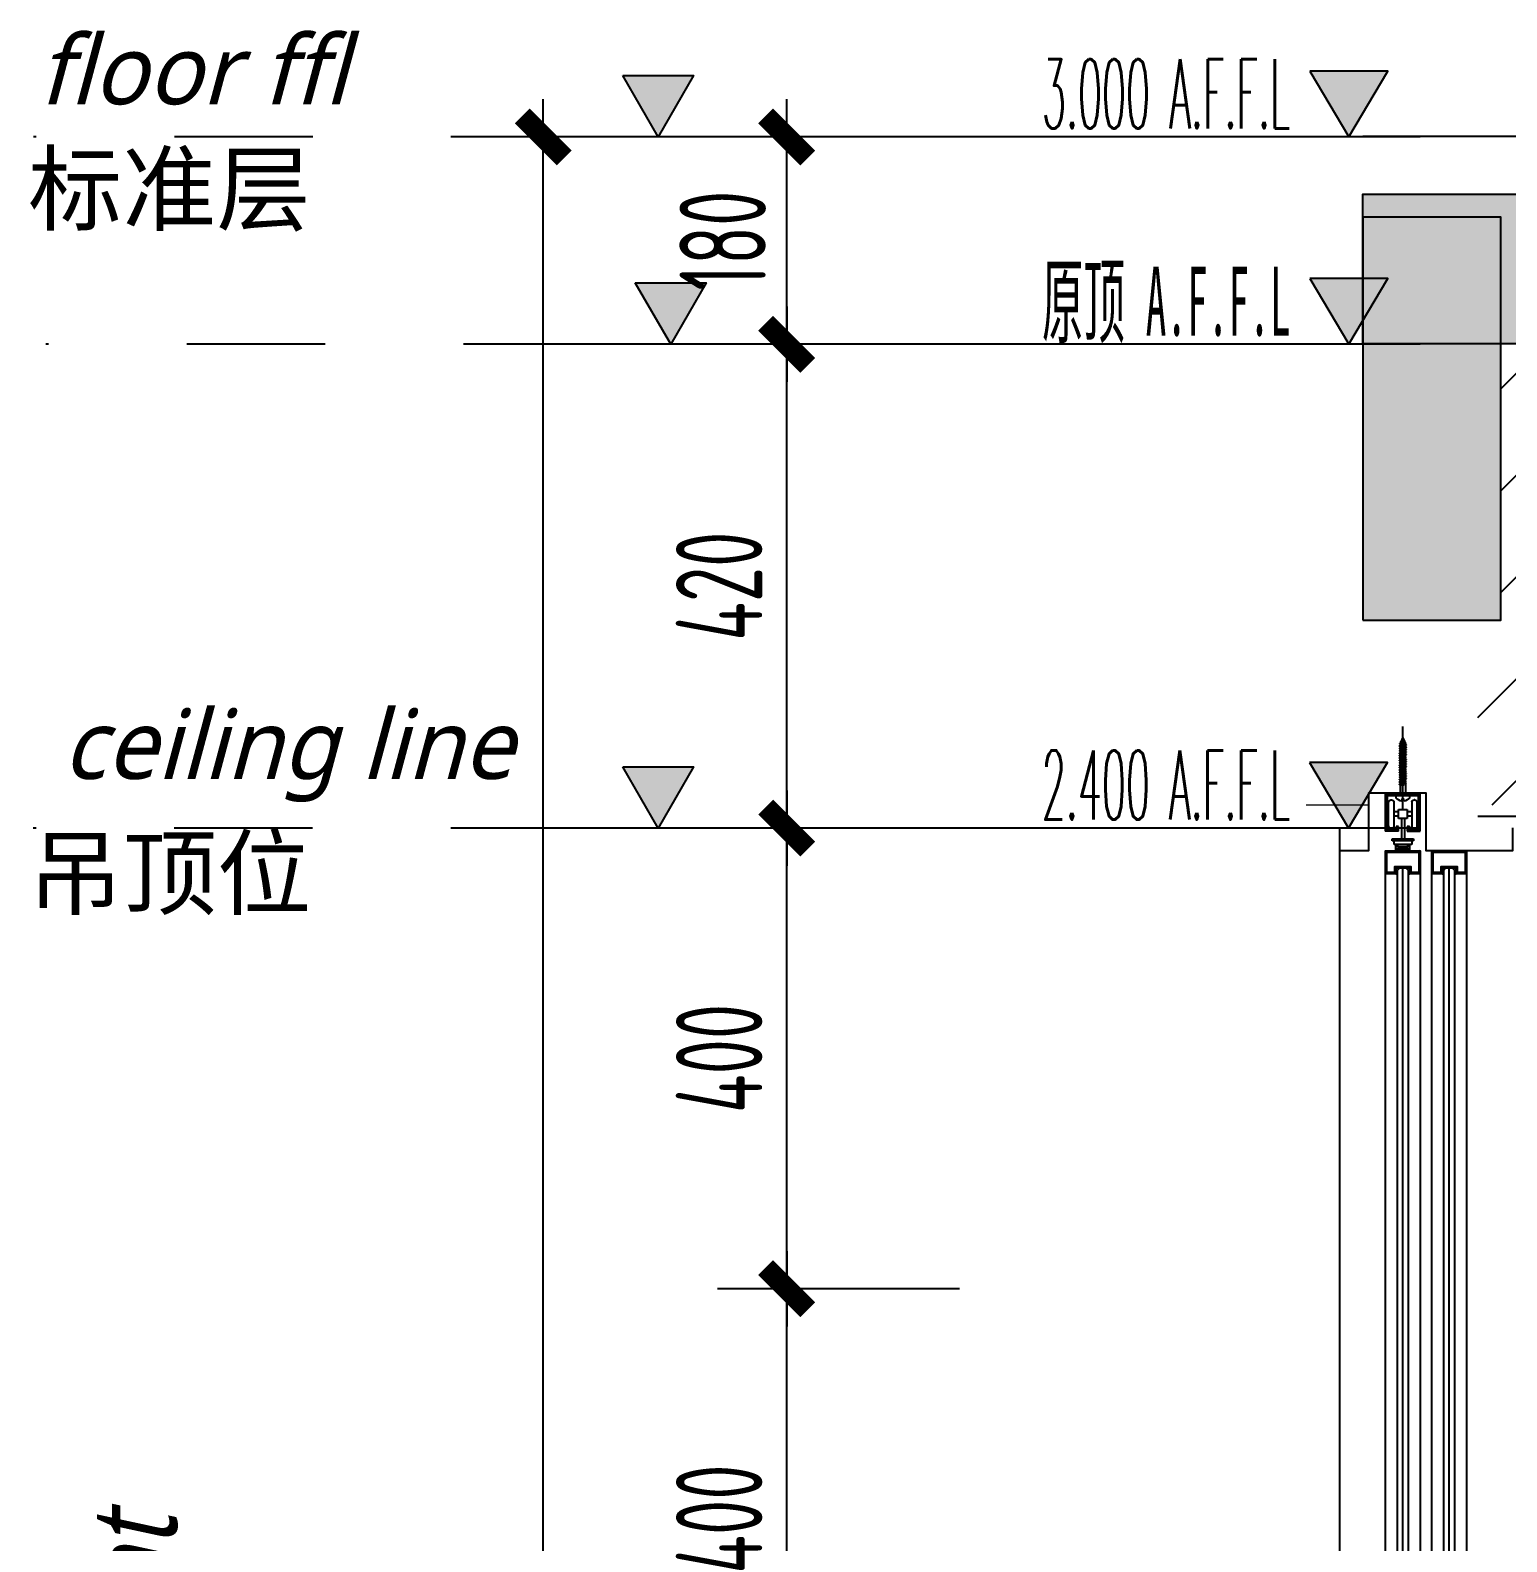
# Model space of a CAD drawing. Header units: inches. Extents: x 96003 to 270950, y -80202 to 65998.
# Drawn here: x 169112 to 170394, y 44406 to 45719 of the extents above; entities that cross this region are included whole.
import ezdxf
from ezdxf.enums import TextEntityAlignment as Align

# ---------------------------------------------------------------- set-up
doc = ezdxf.new("R2010")
doc.units = ezdxf.units.IN
doc.header["$LTSCALE"] = 10
doc.header["$MEASUREMENT"] = 0
doc.linetypes.add('HIDDEN2', pattern=[0.1875, 0.125, -0.0625])
doc.linetypes.add('M-CENTER', pattern=[1.8, 1.2, -0.2, 0.2, -0.2])
for name, color, linetype in [('01', 200, 'Continuous'), ('7.14-EL-DL-细', 8, 'Continuous'), ('ED-文字说明', 50, 'Continuous'), ('ED-造型尺寸', 44, 'Continuous'), ('EL-DIM', 50, 'Continuous'), ('EL-天花轮廓线', 100, 'Continuous'), ('FC-地面造型', 136, 'Continuous'), ('FF-FINISH【完成面】', 20, 'Continuous'), ('SBEI', 1, 'Continuous')]:
    doc.layers.add(name, color=color, linetype=linetype)
doc.layers.add('F-2', color=145, linetype='Continuous', lineweight=0)
doc.styles.add('-宋体', font='')
doc.styles.add('CCD_DIM', font='archs.shx', dxfattribs={"width": 0.7})
doc.styles.add('hz', font='simplex', dxfattribs={"width": 0.7, "bigfont": 'hztxt'})
doc.styles.add('LUCIDIA', font='')
doc.styles.add('RomanS', font='romans.shx', dxfattribs={"width": 0.9})
doc.styles.add('st', font='')
doc.styles.get('-宋体').set_extended_font_data('SimSun')
doc.styles.get('LUCIDIA').set_extended_font_data('Lucida Sans', italic=True)
doc.styles.get('st').set_extended_font_data('SimSun')
doc.linetypes.add('ZIGZAG', pattern='A,0.00254,-5.08,[131,ltypeshp.shx,S=5.08,R=0,X=-5.08,Y=0],-10.16,[131,ltypeshp.shx,S=5.08,R=180,X=5.08,Y=0],-5.08', length=20.32254)
doc.dimstyles.new('Matrix_30内', dxfattribs={"dimscale": 30, "dimtxt": 2.5, "dimasz": 1, "dimexe": 2, "dimexo": 1.5, "dimgap": 0.6, "dimtad": 1, "dimdec": 0, "dimrnd": 1, "dimzin": 12, "dimdsep": 46, "dimtxsty": 'CCD_DIM', "dimblk": 'CCD_Dimension_Tick', "dimcen": 0.125, "dimclrd": 44, "dimclre": 44, "dimclrt": 50, "dimadec": 0, "dimazin": 0, "dimtfac": 1, "dimtdec": 0, "dimtix": 1, "dimtmove": 2, "dimatfit": 3, "dimldrblk": 'CCD_Leader_Dot', "dimfxl": 5, "dimfxlon": 1, "dimtvp": 1, "dimtolj": 1, "dimtzin": 0, "dimarcsym": 0})

# ---------------------------------------------------------------- blocks, each defined once
blk = doc.blocks.new('CCD_Dimension_Tick')
at = {"color": 0, "linetype": 'ByBlock'}
for p, q in [((-1.091, 0), (0, 0)), ((0, 0), (1.091, 0))]:
    blk.add_line(p, q, dxfattribs=at)
at = {"color": 0, "linetype": 'Continuous', "const_width": 0.608}
blk.add_lwpolyline([(-0.61, -0.61), (0.61, 0.61)], dxfattribs=at)
blk = doc.blocks.new('*D859')
at = {"layer": 'Defpoints', "color": 0, "linetype": 'ByBlock', "transparency": 16777216}
for p in [(129143.5, -105238.4), (129323.5, -105238.4), (129293.5, -105418.5)]:
    blk.add_point(p, dxfattribs=at)
at = {"layer": 'EL-天花轮廓线', "color": 44, "lineweight": -2, "transparency": 16777216}
for p, q in [((129278.5, -105238.4), (129083.5, -105238.4)), ((129143.5, -105388.5), (129143.5, -105268.4)), ((129248.5, -105418.5), (129083.5, -105418.5))]:
    blk.add_line(p, q, dxfattribs=at)
at = {"layer": 'EL-天花轮廓线', "color": 44, "linetype": 'ByBlock', "lineweight": -2, "transparency": 16777216, "xscale": 30, "yscale": 30, "zscale": 30}
for p, rotation in [((129143.5, -105238.4), 90), ((129143.5, -105418.5), 270)]:
    blk.add_blockref('CCD_Dimension_Tick', p, dxfattribs=dict(at, rotation=rotation))
at = {"layer": 'EL-天花轮廓线', "color": 50, "linetype": 'ByBlock', "transparency": 16777216, "insert": (129088, -105328.5), "char_height": 75, "attachment_point": 5, "rotation": 90, "style": 'CCD_DIM'}
blk.add_mtext('\\A1;180', dxfattribs=at)
blk = doc.blocks.new('CCD_Leader_Dot')
at = {"color": 0, "linetype": 'ByBlock'}
blk.add_line((-5, 0), (-10, 0), dxfattribs=at)
at = {"color": 0, "linetype": 'ByBlock', "const_width": 5}
blk.add_lwpolyline([(-2.5, 0, 1), (2.5, 0, 1)], format="xyb", close=True, dxfattribs=at)
blk = doc.blocks.new('*D860')
at = {"layer": 'Defpoints', "color": 0, "linetype": 'ByBlock', "transparency": 16777216}
for p in [(128932.2, -105238.4), (129323.5, -105238.4), (129323.5, -108238.5)]:
    blk.add_point(p, dxfattribs=at)
at = {"layer": 'EL-天花轮廓线', "color": 44, "lineweight": -2, "transparency": 16777216}
for p, q in [((129082.2, -105238.4), (128872.2, -105238.4)), ((128932.2, -108208.5), (128932.2, -105268.4)), ((129082.2, -108238.5), (128872.2, -108238.5))]:
    blk.add_line(p, q, dxfattribs=at)
at = {"layer": 'EL-天花轮廓线', "color": 44, "linetype": 'ByBlock', "lineweight": -2, "transparency": 16777216, "xscale": 30, "yscale": 30, "zscale": 30}
for p, rotation in [((128932.2, -105238.4), 90), ((128932.2, -108238.5), 270)]:
    blk.add_blockref('CCD_Dimension_Tick', p, dxfattribs=dict(at, rotation=rotation))
at = {"layer": 'EL-天花轮廓线', "color": 50, "linetype": 'ByBlock', "transparency": 16777216, "insert": (128876.7, -106738.5), "char_height": 75, "attachment_point": 5, "rotation": 90, "style": 'CCD_DIM'}
blk.add_mtext('\\A1;3000', dxfattribs=at)
blk = doc.blocks.new('ELEVATION')
blk.add_hatch(color=256).paths.add_polyline_path([(4.167, 2.475), (2.698, 0), (1.229, 2.475)])
blk.add_line((0, 0), (14.673, 0))
blk.add_lwpolyline([(4.167, 2.475), (2.698, 0), (1.229, 2.475)], close=True)
at = {"style": 'hz', "width": 0.444477}
blk.add_attdef('ELEV', text='', height=2.5, dxfattribs=at).set_placement((4.892, 0.323), (14.257, 0.323), align=Align.FIT)
blk = doc.blocks.new('A$C2E6F40A5')
blk.add_hatch(color=256).paths.add_polyline_path([(40, 69.3), (-40, 69.3), (0, 0)])
at = {"color": 0}
blk.add_lwpolyline([(40, 69.3), (-40, 69.3), (0, 0), (40, 69.3)], dxfattribs=at)
blk = doc.blocks.new('20150428.1023048')
at = {"layer": 'ED-造型尺寸', "color": 250, "linetype": 'M-CENTER', "ltscale": 2}
blk.add_line((21.193, 0, 0), (-14.89, 0, 0), dxfattribs=at)
at = {"layer": 'ED-造型尺寸', "xscale": -0.0256, "yscale": 0.0256, "zscale": 0.0256}
blk.add_blockref('A$C2E6F40A5', (3.193, 0, 0), dxfattribs=at)
blk = doc.blocks.new('*D861')
at = {"layer": 'Defpoints', "color": 0, "linetype": 'ByBlock', "transparency": 16777216}
for p in [(129143.5, -105418.5), (129993.6, -105418.5), (129323.5, -105838.7, 0)]:
    blk.add_point(p, dxfattribs=at)
at = {"layer": 'EL-天花轮廓线', "color": 44, "lineweight": -2, "transparency": 16777216}
for p, q in [((129293.5, -105418.5), (129083.5, -105418.5)), ((129143.5, -105808.7), (129143.5, -105448.5)), ((129278.5, -105838.7), (129083.5, -105838.7))]:
    blk.add_line(p, q, dxfattribs=at)
at = {"layer": 'EL-天花轮廓线', "color": 44, "linetype": 'ByBlock', "lineweight": -2, "transparency": 16777216, "xscale": 30, "yscale": 30, "zscale": 30}
for p, rotation in [((129143.5, -105418.5), 90), ((129143.5, -105838.7), 270)]:
    blk.add_blockref('CCD_Dimension_Tick', p, dxfattribs=dict(at, rotation=rotation))
at = {"layer": 'EL-天花轮廓线', "color": 50, "linetype": 'ByBlock', "transparency": 16777216, "insert": (129084.9, -105628.6), "char_height": 75, "attachment_point": 5, "rotation": 90, "style": 'CCD_DIM'}
blk.add_mtext('\\A1;420', dxfattribs=at)
blk = doc.blocks.new('*D866')
at = {"layer": 'Defpoints', "color": 0, "linetype": 'ByBlock', "transparency": 16777216}
for p in [(129143.5, -106238.7), (129923.6, -106238.7, 0), (129923.6, -106638.7)]:
    blk.add_point(p, dxfattribs=at)
at = {"layer": 'EL-天花轮廓线', "color": 44, "lineweight": -2, "transparency": 16777216}
for p, q in [((129293.5, -106238.7), (129083.5, -106238.7)), ((129143.5, -106608.7), (129143.5, -106268.7)), ((129293.5, -106638.7), (129083.5, -106638.7))]:
    blk.add_line(p, q, dxfattribs=at)
at = {"layer": 'EL-天花轮廓线', "color": 44, "linetype": 'ByBlock', "lineweight": -2, "transparency": 16777216, "xscale": 30, "yscale": 30, "zscale": 30}
for p, rotation in [((129143.5, -106238.7), 90), ((129143.5, -106638.7), 270)]:
    blk.add_blockref('CCD_Dimension_Tick', p, dxfattribs=dict(at, rotation=rotation))
at = {"layer": 'EL-天花轮廓线', "color": 50, "linetype": 'ByBlock', "transparency": 16777216, "insert": (129084.9, -106438.7), "char_height": 75, "attachment_point": 5, "rotation": 90, "style": 'CCD_DIM'}
blk.add_mtext('\\A1;400', dxfattribs=at)
blk = doc.blocks.new('*D867')
at = {"layer": 'Defpoints', "color": 0, "linetype": 'ByBlock', "transparency": 16777216}
for p in [(129143.5, -105838.7), (129323.5, -105838.7, 0), (129923.6, -106238.7, 0)]:
    blk.add_point(p, dxfattribs=at)
at = {"layer": 'EL-天花轮廓线', "color": 44, "lineweight": -2, "transparency": 16777216}
for p, q in [((129278.5, -105838.7), (129083.5, -105838.7)), ((129143.5, -106208.7), (129143.5, -105868.7)), ((129293.5, -106238.7), (129083.5, -106238.7))]:
    blk.add_line(p, q, dxfattribs=at)
at = {"layer": 'EL-天花轮廓线', "color": 44, "linetype": 'ByBlock', "lineweight": -2, "transparency": 16777216, "xscale": 30, "yscale": 30, "zscale": 30}
for p, rotation in [((129143.5, -105838.7), 90), ((129143.5, -106238.7), 270)]:
    blk.add_blockref('CCD_Dimension_Tick', p, dxfattribs=dict(at, rotation=rotation))
at = {"layer": 'EL-天花轮廓线', "color": 50, "linetype": 'ByBlock', "transparency": 16777216, "insert": (129084.9, -106038.7), "char_height": 75, "attachment_point": 5, "rotation": 90, "style": 'CCD_DIM'}
blk.add_mtext('\\A1;400', dxfattribs=at)
blk = doc.blocks.new('海龍_07223098')
h = blk.add_hatch()
h.set_pattern_fill('ANSI34', color=250)
h.set_pattern_definition([(45, (-845626.586, 168211.9321), (-0.5303300859, 0.5303300859), []), (45, (-845626.4092, 168211.9321), (-0.5303300859, 0.5303300859), []), (45, (-845626.2324, 168211.9321), (-0.5303300859, 0.5303300859), []), (45, (-845626.05565, 168211.9321), (-0.5303300859, 0.5303300859), [])])
h.paths.add_polyline_path([(15, -45), (15, -25), (-15, -25), (-15, -45), (-6, -45), (-6, -40), (6, -40), (6, -45)])
h.paths.add_polyline_path([(13.8, -43.8), (7.2, -43.8), (7.2, -38.8), (-7.2, -38.8), (-7.2, -43.8), (-13.8, -43.8), (-13.8, -26.2), (13.8, -26.2)], flags=16)
at = {"color": 251}
for p, q in [((-15, -45), (-15, -2381.5, 0)), ((15, -2381.5, 0), (15, -45))]:
    blk.add_line(p, q, dxfattribs=at)
at = {"color": 3}
blk.add_lwpolyline([(15, -45), (15, -25), (-15, -25), (-15, -45), (-6, -45), (-6, -40), (6, -40), (6, -45)], close=True, dxfattribs=at)
at = {"color": 30}
blk.add_lwpolyline([(13.8, -43.8), (13.8, -26.2), (-13.8, -26.2), (-13.8, -43.8), (-7.2, -43.8), (-7.2, -38.8), (7.2, -38.8), (7.2, -43.8)], close=True, dxfattribs=at)
at = {"color": 1}
blk.add_lwpolyline([(3, -2386.5), (-3, -2386.5), (-5, -2384.5), (-5, -42), (-3, -40), (3, -40), (5, -42), (5, -2384.5)], close=True, dxfattribs=at)
at = {"color": 250, "linetype": 'ZIGZAG', "ltscale": 22}
blk.add_lwpolyline([(0, -2386.5), (0, -40)], dxfattribs=at)
at = {"color": 1}
for centre, start, end in [((-5.8, -45.8), 23.043, 106.8792), ((5.8, -45.8), 73.1208, 156.957)]:
    blk.add_arc(centre, 0.826, start, end, dxfattribs=at)
blk = doc.blocks.new('4.04-螺钉')
at = {"color": 251}
for p, q in [((-1.9, 6), (0, 6)), ((0, 6), (0, -6)), ((10.2, 2.3), (0, 2.3)), ((10.7, 2.9), (10.3, 2.4)), ((10.9, 2.9), (11.2, 2.4)), ((12.3, 2.3), (11.3, 2.3)), ((12.7, 2.9), (12.4, 2.4)), ((12.9, 2.9), (13.3, 2.4)), ((14.4, 2.3), (13.4, 2.3)), ((14.8, 2.9), (14.5, 2.4)), ((15, 2.9), (15.3, 2.4)), ((16.5, 2.3), (15.5, 2.3)), ((16.9, 2.9), (16.6, 2.4)), ((17.1, 2.9), (17.4, 2.4)), ((18.5, 2.3), (17.5, 2.3)), ((19, 2.9), (18.7, 2.4)), ((19.2, 2.9), (19.5, 2.4)), ((20.6, 2.3), (19.6, 2.3)), ((21.1, 2.9), (20.7, 2.4)), ((21.3, 2.9), (21.6, 2.4)), ((22.7, 2.3), (21.7, 2.3)), ((23.1, 2.9), (22.8, 2.4)), ((23.3, 2.9), (23.7, 2.4)), ((24.8, 2.3), (23.8, 2.3)), ((25.2, 2.9), (24.9, 2.4)), ((25.4, 2.9), (25.7, 2.4)), ((26.9, 2.3), (25.8, 2.3)), ((27.3, 2.9), (27, 2.4)), ((27.5, 2.9), (27.8, 2.4)), ((28.9, 2.3), (27.9, 2.3)), ((29.4, 2.9), (29, 2.4)), ((29.6, 2.9), (29.9, 2.4)), ((31, 2.3), (30, 2.3)), ((31.4, 2.9), (31.1, 2.4)), ((31.6, 2.9), (32, 2.4)), ((33.1, 2.3), (32.1, 2.3)), ((33.5, 2.9), (33.2, 2.4)), ((33.7, 2.9), (34, 2.4)), ((35.2, 2.3), (34.2, 2.3)), ((35.6, 2.9), (35.3, 2.4)), ((35.8, 2.9), (36.1, 2.4)), ((37.2, 2.3), (36.2, 2.3)), ((37.7, 2.9), (37.4, 2.4)), ((37.9, 2.9), (38.2, 2.4)), ((39.3, 2.3), (38.3, 2.3)), ((39.8, 2.9), (39.4, 2.4)), ((40, 2.9), (40.3, 2.4)), ((41.4, 2.3), (40.4, 2.3)), ((41.8, 2.9), (41.5, 2.4)), ((42, 2.9), (42.4, 2.4)), ((43.5, 2.3), (42.5, 2.3)), ((43.9, 2.9), (43.6, 2.4)), ((44.1, 2.9), (44.4, 2.4)), ((0, -6), (-1.9, -6)), ((9.2, -2.3), (0, -2.3)), ((11.3, -2.3), (10.3, -2.3)), ((13.3, -2.3), (12.3, -2.3)), ((13.8, -2.9), (13.5, -2.4)), ((14, -2.9), (14.3, -2.4)), ((15.4, -2.3), (14.4, -2.3)), ((17.5, -2.3), (16.5, -2.3)), ((17.9, -2.9), (17.6, -2.4)), ((18.1, -2.9), (18.5, -2.4)), ((19.6, -2.3), (18.6, -2.3)), ((20, -2.9), (19.7, -2.4)), ((20.2, -2.9), (20.5, -2.4)), ((21.7, -2.3), (20.6, -2.3)), ((22.1, -2.9), (21.8, -2.4)), ((22.3, -2.9), (22.6, -2.4)), ((23.7, -2.3), (22.7, -2.3)), ((24.2, -2.9), (23.9, -2.4)), ((24.4, -2.9), (24.7, -2.4)), ((25.8, -2.3), (24.8, -2.3)), ((26.2, -2.9), (25.9, -2.4)), ((26.5, -2.9), (26.8, -2.4)), ((27.9, -2.3), (26.9, -2.3)), ((28.3, -2.9), (28, -2.4)), ((28.5, -2.9), (28.8, -2.4)), ((30, -2.3), (29, -2.3)), ((30.4, -2.9), (30.1, -2.4)), ((30.6, -2.9), (30.9, -2.4)), ((32.1, -2.3), (31, -2.3)), ((32.5, -2.9), (32.2, -2.4)), ((32.7, -2.9), (33, -2.4)), ((34.1, -2.3), (33.1, -2.3)), ((34.6, -2.9), (34.2, -2.4)), ((34.8, -2.9), (35.1, -2.4)), ((36.2, -2.3), (35.2, -2.3)), ((36.6, -2.9), (36.3, -2.4)), ((36.8, -2.9), (37.2, -2.4)), ((38.3, -2.3), (37.3, -2.3)), ((38.7, -2.9), (38.4, -2.4)), ((38.9, -2.9), (39.2, -2.4)), ((40.4, -2.3), (39.4, -2.3)), ((40.8, -2.9), (40.5, -2.4)), ((41, -2.9), (41.3, -2.4)), ((42.4, -2.3), (41.4, -2.3)), ((42.9, -2.9), (42.6, -2.4)), ((43.1, -2.9), (43.4, -2.4)), ((44.7, -2.3), (43.5, -2.3)), ((44.7, -2.3), (44.9, -2.5)), ((45.1, -2.5), (45.4, -2)), ((45.4, -1.9), (46.6, -1.4)), ((46.6, -1.4), (46.8, -1.7)), ((47, -1.7), (47.3, -1.2))]:
    blk.add_line(p, q, dxfattribs=at)
at = {"color": 250}
for p, q in [((8.7, 0), (9.3, -2.3)), ((9.1, 0.6), (8.8, 0)), ((9.3, 0.6), (9.6, 0)), ((10.2, -2.3), (9.7, 0)), ((10.3, 2.3), (11.3, -2.3)), ((12.3, -2.3), (11.2, 2.3)), ((12.4, 2.3), (13.4, -2.3)), ((14.3, -2.3), (13.3, 2.3)), ((14.5, 2.3), (15.5, -2.3)), ((16.4, -2.3), (15.4, 2.3)), ((16.5, 2.3), (17.6, -2.3)), ((18.5, -2.3), (17.5, 2.3)), ((18.6, 2.3), (19.6, -2.3)), ((20.6, -2.3), (19.5, 2.3)), ((20.7, 2.3), (21.7, -2.3)), ((22.7, -2.3), (21.6, 2.3)), ((22.8, 2.3), (23.8, -2.3)), ((24.7, -2.3), (23.7, 2.3)), ((24.8, 2.3), (25.9, -2.3)), ((26.8, -2.3), (25.8, 2.3)), ((26.9, 2.3), (28, -2.3)), ((28.9, -2.3), (27.9, 2.3)), ((29, 2.3), (30, -2.3)), ((31, -2.3), (29.9, 2.3)), ((31.1, 2.3), (32.1, -2.3)), ((33.1, -2.3), (32, 2.3)), ((33.2, 2.3), (34.2, -2.3)), ((35.1, -2.3), (34.1, 2.3)), ((35.2, 2.3), (36.3, -2.3)), ((37.2, -2.3), (36.2, 2.3)), ((37.3, 2.3), (38.4, -2.3)), ((39.3, -2.3), (38.2, 2.3)), ((39.4, 2.3), (40.4, -2.3)), ((41.4, -2.3), (40.3, 2.3)), ((41.5, 2.3), (42.5, -2.3)), ((43.4, -2.3), (42.4, 2.3)), ((43.5, 2.3), (44.5, -1.9)), ((44.5, 2.3), (45.4, -1.9)), ((45.7, 1.8), (46.4, -1.1)), ((46.8, 1.4), (47.3, -1.1)), ((44.7, -2.3), (44.5, -2)), ((46.6, -1.4), (46.4, -1.2))]:
    blk.add_line(p, q, dxfattribs=at)
at = {"color": 251}
blk.add_lwpolyline([(-4.8, 0.9), (-3.1, 0.9), (-3.1, -0.9), (-4.8, -0.9)], dxfattribs=at)
for points in [[(47.3, -1.1), (50, 0), (46.8, 1.4, -0.131652), (46.7, 1.4), (46.4, 2, 0.57735), (46.2, 2), (46, 1.7), (44.5, 2.3)], [(9.2, -2.3, -0.267949), (9.3, -2.4), (9.6, -2.9, 0.57735), (9.8, -2.9), (10.1, -2.4, -0.267949), (10.3, -2.3)], [(11.3, -2.3, -0.267949), (11.4, -2.4), (11.7, -2.9, 0.57735), (11.9, -2.9), (12.2, -2.4, -0.267949), (12.3, -2.3)], [(15.4, -2.3, -0.267949), (15.5, -2.4), (15.9, -2.9, 0.57735), (16.1, -2.9), (16.4, -2.4, -0.267949), (16.5, -2.3)]]:
    blk.add_lwpolyline(points, format="xyb", dxfattribs=at)
for centre, radius, start, end in [((2.9, 0), 7.7, 128.823, 173.6098), ((10.2, 2.5), 0.13, 270, 330), ((11.3, 2.5), 0.13, 210, 270), ((12.3, 2.5), 0.13, 270, 330), ((13.4, 2.5), 0.13, 210, 270), ((14.4, 2.5), 0.13, 270, 330), ((14.4, 2.5), 0.13, 270, 330), ((15.5, 2.5), 0.13, 210, 270), ((16.5, 2.5), 0.13, 270, 330), ((17.5, 2.5), 0.13, 210, 270), ((18.5, 2.5), 0.13, 270, 330), ((19.6, 2.5), 0.13, 210, 270), ((20.6, 2.5), 0.13, 270, 330), ((21.7, 2.5), 0.13, 210, 270), ((22.7, 2.5), 0.13, 270, 330), ((23.8, 2.5), 0.13, 210, 270), ((24.8, 2.5), 0.13, 270, 330), ((25.8, 2.5), 0.13, 210, 270), ((26.9, 2.5), 0.13, 270, 330), ((27.9, 2.5), 0.13, 210, 270), ((28.9, 2.5), 0.13, 270, 330), ((30, 2.5), 0.13, 210, 270), ((31, 2.5), 0.13, 270, 330), ((32.1, 2.5), 0.13, 210, 270), ((33.1, 2.5), 0.13, 270, 330), ((34.2, 2.5), 0.13, 210, 270), ((35.2, 2.5), 0.13, 270, 330), ((36.2, 2.5), 0.13, 210, 270), ((37.2, 2.5), 0.13, 270, 330), ((38.3, 2.5), 0.13, 210, 270), ((39.3, 2.5), 0.13, 270, 330), ((40.4, 2.5), 0.13, 210, 270), ((41.4, 2.5), 0.13, 270, 330), ((41.9, 2.9), 0.117, 30, 150), ((42.5, 2.5), 0.13, 210, 270), ((43.5, 2.5), 0.13, 270, 330), ((44, 2.9), 0.117, 30, 150), ((44.5, 2.5), 0.13, 210, 254.0012), ((2.9, 0), 7.7, 186.3902, 231.177), ((13.3, -2.5), 0.13, 30, 90), ((13.9, -2.9), 0.117, 210, 330), ((14.4, -2.5), 0.13, 90, 150), ((17.5, -2.5), 0.13, 30, 90), ((18, -2.9), 0.117, 210, 330), ((18.6, -2.5), 0.13, 90, 150), ((19.6, -2.5), 0.13, 30, 90), ((20.1, -2.9), 0.117, 210, 330), ((20.6, -2.5), 0.13, 90, 150), ((21.7, -2.5), 0.13, 30, 90), ((22.2, -2.9), 0.117, 210, 330), ((22.7, -2.5), 0.13, 90, 150), ((23.7, -2.5), 0.13, 30, 90), ((24.3, -2.9), 0.117, 210, 330), ((24.8, -2.5), 0.13, 90, 150), ((25.8, -2.5), 0.13, 30, 90), ((26.3, -2.9), 0.117, 210, 330), ((26.9, -2.5), 0.13, 90, 150), ((27.9, -2.5), 0.13, 30, 90), ((28.4, -2.9), 0.117, 210, 330), ((29, -2.5), 0.13, 90, 150), ((30, -2.5), 0.13, 30, 90), ((30.5, -2.9), 0.117, 210, 330), ((31, -2.5), 0.13, 90, 150), ((32.1, -2.5), 0.13, 30, 90), ((32.6, -2.9), 0.117, 210, 330), ((33.1, -2.5), 0.13, 90, 150), ((34.1, -2.5), 0.13, 30, 90), ((34.7, -2.9), 0.117, 210, 330), ((35.2, -2.5), 0.13, 90, 150), ((36.2, -2.5), 0.13, 30, 90), ((36.7, -2.9), 0.117, 210, 330), ((37.3, -2.5), 0.13, 90, 150), ((38.3, -2.5), 0.13, 30, 90), ((38.8, -2.9), 0.117, 210, 330), ((39.4, -2.5), 0.13, 90, 150), ((40.4, -2.5), 0.13, 30, 90), ((40.9, -2.9), 0.117, 210, 330), ((41.4, -2.5), 0.13, 90, 150), ((42.4, -2.5), 0.13, 30, 90), ((43, -2.9), 0.117, 210, 330), ((43.5, -2.5), 0.13, 90, 150), ((45, -2.5), 0.117, 210, 330), ((45.5, -2.1), 0.13, 120, 150), ((46.9, -1.7), 0.117, 210, 330), ((47.4, -1.2), 0.13, 105.9988, 150)]:
    blk.add_arc(centre, radius, start, end, dxfattribs=at)
at = {"color": 250}
for centre, radius, start, end in [((8.7, 0.1), 0.13, 300, 330), ((9.2, 0.5), 0.117, 30, 150), ((9.7, 0.1), 0.13, 210, 240), ((44.4, -2.1), 0.13, 30, 60), ((46.3, -1.2), 0.13, 30, 60)]:
    blk.add_arc(centre, radius, start, end, dxfattribs=at)
at = {"color": 251, "linetype": 'HIDDEN2'}
for centre in [(10.8, 2.9), (12.8, 2.9), (14.9, 2.9), (17, 2.9), (19.1, 2.9), (21.2, 2.9), (23.2, 2.9), (25.3, 2.9), (27.4, 2.9), (29.5, 2.9), (31.5, 2.9), (33.6, 2.9), (35.7, 2.9), (37.8, 2.9), (39.9, 2.9)]:
    blk.add_arc(centre, 0.117, 30, 150, dxfattribs=at)
at = {"layer": 'Defpoints', "color": 250}
blk.add_line((-13.1, 0), (60, 0), dxfattribs=at)
blk = doc.blocks.new('*U777')
h = blk.add_hatch()
h.set_pattern_fill('STEEL', color=250, scale=10, style=0)
h.set_pattern_definition([(45, (-4605348.4936, -501995.537), (-0.8838834765, 0.8838834765), []), (45, (-4605348.4936, -501994.912), (-0.8838834765, 0.8838834765), [])])
h.paths.add_polyline_path([(6.4, 47.6), (32.9, 47.6), (32.9, 18.8), (25.5, 18.8), (25.5, 20.7), (23.5, 20.7), (23.5, 16.8), (34.9, 16.8), (34.9, 49.6), (4.5, 49.6), (4.5, 16.8), (15.8, 16.8), (15.8, 20.7), (13.8, 20.7), (13.8, 18.7), (6.4, 18.7)])
at = {"color": 146}
for p, q in [((4.5, 16.8), (4.5, 49.6)), ((4.5, 49.6), (34.9, 49.6)), ((32.9, 47.6), (6.4, 47.6)), ((6.4, 47.6), (6.4, 18.7)), ((32.9, 18.8), (32.9, 47.6)), ((34.9, 49.6), (34.9, 16.8)), ((15.8, 16.8), (4.5, 16.8)), ((6.4, 18.7), (13.8, 18.7)), ((13.8, 18.7), (13.8, 20.7)), ((13.8, 20.7), (15.8, 20.7)), ((15.8, 20.7), (15.8, 16.8)), ((23.5, 16.8), (23.5, 20.7)), ((23.5, 20.7), (25.5, 20.7)), ((23.5, 16.8), (34.9, 16.8)), ((25.5, 20.7), (25.5, 18.8)), ((25.5, 18.8), (32.9, 18.8))]:
    blk.add_line(p, q, dxfattribs=at)
at = {"color": 251}
for p, q in [((7.3, 21.2), (7.3, 41.9)), ((9.3, 43.9), (9.9, 43.9)), ((11.9, 41.9), (11.9, 21.2)), ((27.4, 41.9), (27.4, 21.2)), ((30, 43.9), (29.4, 43.9)), ((32, 21.2), (32, 41.9)), ((11.9, 33.5), (15.8, 33.5)), ((11.9, 29.6), (15.8, 29.6)), ((15.8, 35.4), (15.8, 27.7)), ((23.5, 35.4), (15.8, 35.4)), ((15.8, 27.7), (23.5, 27.7)), ((18.3, 27.7), (18.3, 10)), ((20.9, 27.7), (20.9, 10)), ((23.5, 27.7), (23.5, 35.4)), ((23.5, 33.5), (27.4, 33.5)), ((23.5, 29.6), (27.4, 29.6)), ((29.4, 19.2), (30, 19.2)), ((10.3, 10), (10.3, 8.4)), ((29, 10), (10.3, 10)), ((10.3, 8.4), (29, 8.4)), ((11.9, 8.4), (11.9, 5.1)), ((11.9, 5.1), (27.3, 5.1)), ((13.6, -0.1), (13.6, 5.1)), ((13.6, 1.5), (25.7, 1.5)), ((15.2, 3.2), (15.2, 5.1)), ((15.2, 3.2), (24.1, 3.2)), ((17.2, 3.2), (17.2, 1.5)), ((22.1, 3.2), (22.1, 1.5)), ((24.1, 3.2), (24.1, 5.1)), ((25.7, -0.1), (25.7, 5.1)), ((27.3, 5.1), (27.3, 8.4)), ((29, 8.4), (29, 10)), ((13.6, -0.1), (25.7, -0.1))]:
    blk.add_line(p, q, dxfattribs=at)
at = {"color": 8}
blk.add_line((9.9, 19.2), (9.3, 19.2), dxfattribs=at)
at = {"color": 251}
for centre, major_axis, start_param, end_param in [((9.3, 41.9), (-1.37, 1.37), -0.785398, 0.785398), ((9.9, 41.9), (-1.37, 1.37), 3.926991, 5.497787), ((29.4, 41.9), (-1.37, 1.37), -0.785398, 0.785398), ((30, 41.9), (-1.37, 1.37), 3.926991, 5.497787), ((9.3, 21.2), (-1.37, 1.37), 0.785398, 2.356194), ((9.9, 21.2), (1.37, 1.37), 3.926991, 5.497787), ((29.4, 21.2), (-1.37, 1.37), 0.785398, 2.356194), ((30, 21.2), (1.37, 1.37), 3.926991, 5.497787)]:
    blk.add_ellipse(centre, major_axis=major_axis, ratio=1, start_param=start_param, end_param=end_param, dxfattribs=at)
at = {"color": 0, "rotation": 89.99999999999999}
blk.add_blockref('4.04-螺钉', (19.7, 47.6), dxfattribs=at)
blk = doc.blocks.new('errr')
at = {"layer": 'F-2', "color": 136, "linetype": 'ByBlock', "elevation": 0}
blk.add_lwpolyline([(172850.1, 45046.3), (172795.9, 45046.3), (172795.9, 45046.3)], dxfattribs=at)
at = {"layer": 'FC-地面造型', "color": 20, "linetype": 'ByBlock'}
blk.add_line((172820.9, 42626.3, 0), (172820.9, 45026.3, 0), dxfattribs=at)
at = {"layer": 'SBEI', "color": 3, "elevation": 0}
blk.add_lwpolyline([(172850.1, 45026.3), (172820.9, 45026.3)], dxfattribs=at)
for p in [(172725.9, 45031.3, 0), (172766.1, 45031.3, 0)]:
    blk.add_blockref('海龍_07223098', p)
at = {"layer": '7.14-EL-DL-细', "linetype": 'ByBlock'}
blk.add_blockref('*U777', (172746.4, 45006.7, 0), dxfattribs=at)
at = {"layer": 'F-2', "color": 1}
blk.add_line((172745.9, 45056.3, 0), (172745.9, 45026.3, 0), dxfattribs=at)
at = {"layer": 'SBEI', "color": 3, "elevation": 0}
blk.add_lwpolyline([(172670.9, 45026.3), (172670.9, 45006.3), (172745.9, 45006.3), (172745.9, 45056.3), (172795.9, 45056.3), (172795.9, 45006.3), (172820.9, 45006.3), (172820.9, 45026.3)], dxfattribs=at)
blk = doc.blocks.new('rewteryt')
at = {"layer": 'ED-文字说明'}
ref = blk.add_blockref('ELEVATION', (129693.6, -105238.5), dxfattribs=dict(at, xscale=-23.04, yscale=23.04, zscale=23.04))
ref.add_attrib('ELEV', '3.000 A.F.F.L', dxfattribs={"layer": '0', "height": 60, "style": 'RomanS', "width": 0.357941}).set_placement((129365.2, -105231, 0), (129580.9, -105231, 0), align=Align.FIT)
ref = blk.add_blockref('ELEVATION', (129693.6, -105418.5), dxfattribs=dict(at, xscale=-23.04, yscale=23.04, zscale=23.04))
ref.add_attrib('ELEV', '原顶 A.F.F.L', dxfattribs={"layer": '0', "height": 60, "style": '-宋体', "width": 0.419118}).set_placement((129365.2, -105411, 0), (129580.9, -105411, 0), align=Align.FIT)
ref = blk.add_blockref('ELEVATION', (129693.5, -105838.7, 0), dxfattribs=dict(at, xscale=-23.04, yscale=23.04, zscale=23.04))
ref.add_attrib('ELEV', '2.400 A.F.F.L', dxfattribs={"layer": '0', "height": 60, "style": 'RomanS', "width": 0.357941}).set_placement((129365, -105831.2, 0), (129580.8, -105831.2, 0), align=Align.FIT)
at = {"layer": 'ED-造型尺寸', "xscale": 30, "yscale": 30, "zscale": 30}
for p in [(128936.2, -105238.4, 0), (128947, -105418.5, 0), (128936.1, -105838.7, 0)]:
    blk.add_blockref('20150428.1023048', p, dxfattribs=at)
at = {"layer": 'ED-文字说明'}
for s, style, p in [('ceiling line', 'LUCIDIA', (128514.9, -105795.9)), ('吊顶位', 'st', (128485.2, -105907.6))]:
    blk.add_text(s, height=60, dxfattribs=dict(at, style=style)).set_placement(p)
at = {"layer": 'ED-文字说明', "style": 'LUCIDIA', "width": 0.8}
blk.add_text('actual guestroom floor to floor height', height=75, rotation=90, dxfattribs=at).set_placement((128614.1, -107825.2))
at = {"layer": 'EL-DIM', "color": 2}
for s, style, p in [('floor ffl ', 'LUCIDIA', (128494, -105210.1)), ('标准层', 'st', (128484.8, -105313.5))]:
    blk.add_text(s, height=60, dxfattribs=dict(at, style=style)).set_placement(p)
at = {"layer": 'EL-天花轮廓线', "color": 136, "linetype": 'ByBlock'}
for base, p1, p2, picture, middle in [((128932.2, -105238.4), (129323.5, -108238.5), (129323.5, -105238.4), '*D860', (128876.7, -106738.5)), ((129143.5, -105238.4), (129293.5, -105418.5), (129323.5, -105238.4), '*D859', (129088, -105328.5)), ((129143.5, -105418.5), (129323.5, -105838.7, 0), (129993.6, -105418.5), '*D861', (129084.9, -105628.6)), ((129143.5, -105838.7), (129923.6, -106238.7, 0), (129323.5, -105838.7, 0), '*D867', (129084.9, -106038.7)), ((129143.5, -106238.7), (129923.6, -106638.7), (129923.6, -106238.7, 0), '*D866', (129084.9, -106438.7))]:
    dim = blk.add_linear_dim(base=base, p1=p1, p2=p2, angle=90, dimstyle='Matrix_30内', dxfattribs=at)
    dim.commit()
    dim.dimension.update_dxf_attribs({"geometry": picture, "text_midpoint": middle})

msp = doc.modelspace()

# ---------------------------------------------------------------- hatches: boundary and pattern name
h = msp.add_hatch(color=250)
h.dxf.hatch_style = 1
h.paths.add_polyline_path([(171918.5, 45576.5), (171918.5, 45446.5), (170268.5, 45446.5), (170268.5, 45576.5)])
h = msp.add_hatch(color=250)
h.dxf.hatch_style = 1
h.paths.add_polyline_path([(170268.5, 45206.5), (170388.5, 45206.5), (170388.5, 45556.5), (170268.5, 45556.5)])
h = msp.add_hatch()
h.set_pattern_fill('ANSI31,_O', color=250, scale=500)
h.set_pattern_definition([(45, (0, 0), (-44.194174, 44.194174), [])])
h.paths.add_polyline_path([(171918.5, 45046.3), (171918.5, 45446.5), (170388.5, 45446.5), (170388.5, 45206.5), (170368.5, 45206.5), (170368.5, 45046.3)])

# ---------------------------------------------------------------- linework, layer by layer
at = {"color": 5}
msp.add_line((171918.5, 45626.5), (170268.5, 45626.5), dxfattribs=at)
at = {"layer": '01'}
for points in [[(171918.5, 45576.5), (171918.5, 45446.5), (170268.5, 45446.5), (170268.5, 45576.5)], [(170268.5, 45206.5), (170388.5, 45206.5), (170388.5, 45556.5), (170268.5, 45556.5)]]:
    msp.add_lwpolyline(points, close=True, dxfattribs=at)
at = {"layer": 'SBEI', "color": 136}
msp.add_line((170368.5, 45036.3), (171918.5, 45036.3), dxfattribs=at)

# ---------------------------------------------------------------- block references
at = {"layer": 'FC-地面造型', "color": 8, "linetype": 'ByBlock'}
msp.add_blockref('rewteryt', (40624.9, 150864.7), dxfattribs=at)

# ---------------------------------------------------------------- next in the draw order: block references
at = {"layer": 'FF-FINISH【完成面】', "linetype": 'ByBlock', "xscale": -1}
msp.add_blockref('errr', (343069.4, 0), dxfattribs=at)

doc.saveas('drawing.dxf')
